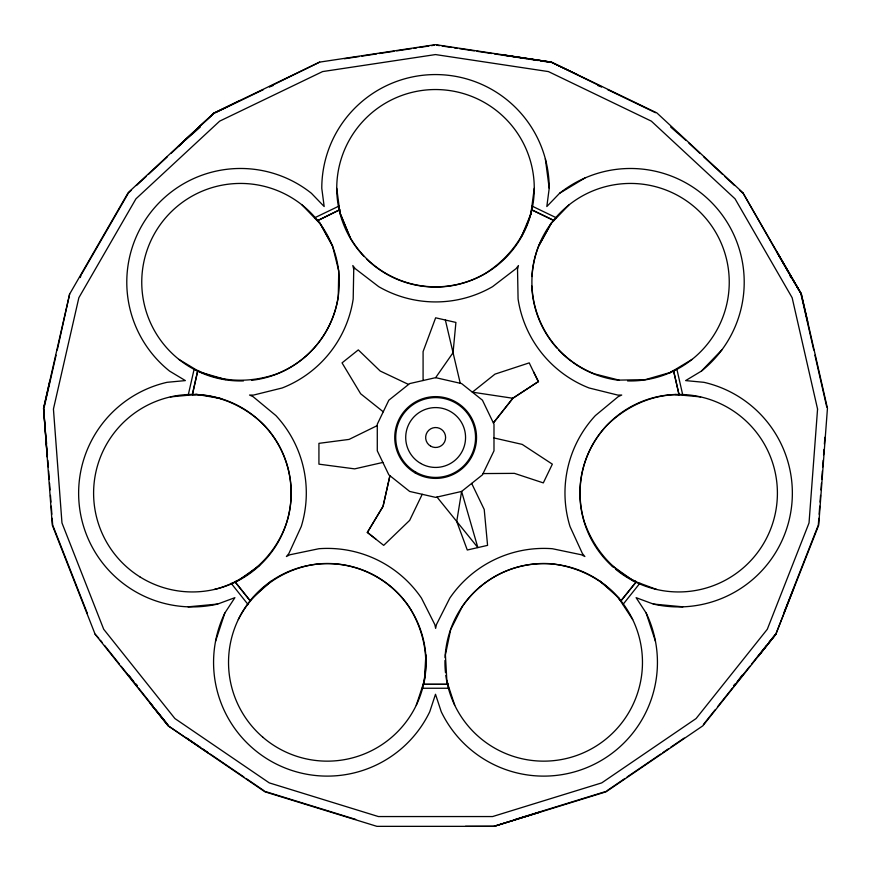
<?xml version="1.0" encoding="UTF-8"?>
<svg xmlns="http://www.w3.org/2000/svg" width="871" height="871" viewBox="0 0 871 871"><rect width="100%" height="100%" fill="white"/><g stroke="black" fill="none" stroke-linecap="round" stroke-linejoin="round"><path stroke-width="1.31" d="M238.306 619.542C254.027 588.458 285.329 566.934 320.049 563.766A98.717 98.717 0 0 1 408.989 606.597C423.448 629.526 429.697 657.812 423.252 684.334L448.021 684.334L423.252 684.334M425.865 654.84L424.427 680.567L416.273 705.238M818.827 518.321L818.315 525.071L783.693 613.293M819.132 514.271L819.731 506.171M820.036 502.121L820.547 495.37M820.95 489.97L821.451 483.22M821.756 479.17L822.366 471.069M822.67 467.019L823.171 460.269M823.574 454.869L823.988 449.469M824.391 444.068L824.891 437.307M772.239 638.182L775.811 634.197L702.843 725.815L606.042 791.815L494.086 826.35L376.914 826.35L264.958 791.815L168.157 725.815L95.113 634.219L52.304 525.159L43.55 408.325L69.626 294.093L128.2 192.633L214.092 112.947L319.646 62.113L435.5 44.65L551.354 62.113L656.908 112.947L742.8 192.633L801.374 294.093L827.45 408.325L818.696 525.159L775.811 634.197L758.02 656.625L775.876 634.219L793.644 588.654M530.896 213.852L534.261 188.299M531.571 209.759L553.891 220.505L531.571 209.759C525.866 236.455 507.956 259.231 484.995 273.614A98.717 98.717 0 0 1 350.142 237.478L340.278 213.667L339.744 209.759L317.48 220.701L339.744 209.759M545.344 158.849L549.22 188.299L546.825 206.525L559.585 193.286L585.007 177.956M43.561 408.314L47.328 457.068L43.637 408.314L49.93 380.387M44.236 407.051L56.071 355.183M57.257 350L69.626 294.093M188.19 395.238L194.255 368.64M192.273 394.617L197.782 370.469L192.458 394.715C218.784 394.171 246.058 406.681 264.86 425.865A98.717 98.717 0 0 1 286.82 522.11C275.987 555.208 248.104 581.033 214.331 589.471M80.295 277.533L81.112 274.953M215.551 641.263L224.827 613.042L234.898 597.669L217.663 604.06L188.103 606.837M521.13 237.478L530.994 213.667M422.217 494.303L409.664 520.368L383.697 545.366L367.333 532.377L383.055 506.345L389.925 475.697L383.055 506.345L367.431 532.399M670.311 372.45L645.335 379.636L619.009 380.115L594.555 373.909A98.717 98.717 0 0 1 538.724 245.949L551.289 223.205M538.724 245.949L551.191 223.401M81.798 273.777L128.505 192.872L131.477 190.107M742.092 675.275L737.204 681.753M435.642 377.655L461.608 383.588L482.436 400.192L493.988 424.199L493.988 450.83L482.436 474.837L461.608 491.44L435.642 497.374L409.664 491.44L388.836 474.837L377.285 450.83L377.285 424.199L388.836 400.192L409.664 383.588L435.642 377.655L453.051 352.701L455.914 322.433L435.642 317.806L423.088 351.59L423.088 380.518M234.985 581.741L250.434 601.11L234.985 581.741L238.621 580.293L259.634 565.377M538.474 381.509L512.801 398.254L493.389 422.936L513.019 398.145L538.474 381.509L533.564 371.863M620.729 600.957L636.331 581.719L620.892 601.088C604.147 579.542 578.17 566.738 551.223 563.766A98.717 98.717 0 0 0 462.283 606.597L450.666 629.602L445.408 654.84L446.856 680.774M622.896 604.572L639.891 583.254M703.409 724.498L715.015 709.941M717.508 706.817L732.435 688.101M734.09 686.021L749.844 666.261M751.51 664.181L766.436 645.465M768.919 642.341L770.585 640.261M733.48 685.706L735.342 683.735M168.419 725.532L150.291 703.376L168.179 725.793L208.724 753.317M551.027 223.553L568.905 204.979M655.449 641.252L646.173 613.042L636.102 597.669L653.337 604.06A113.72 113.72 0 0 0 789.507 518.495A113.72 113.72 0 0 0 703.942 382.325L685.64 380.594L701.395 371.111L721.972 349.761M214.103 112.947L178.326 146.295L214.19 113.078L239.906 100.513M136.442 185.512L146.372 176.301M148.353 174.461L167.21 156.954M171.184 153.274L182.093 143.149M185.077 140.383L200.319 127.035M252.481 597.974L271.817 580.652M789.202 273.777L742.8 192.633M606.989 790.705L624.888 778.511M627.12 776.976L660.686 754.101M662.918 752.577L668.514 748.766M670.746 747.231L684.171 738.085M670.104 372.494L673.512 370.513L679.032 394.661L673.512 370.513M669.984 372.712L692.064 359.407M95.113 634.219L98.761 638.182M377.285 425.592L349.075 439.409L318.928 443.35L318.928 464.156L354.66 468.87L382.87 462.436M215.507 112.686L263.434 89.604M269.433 86.719L319.646 62.113M314.496 217.87L339.069 206.035M512.801 398.254L472.365 392.168L494.989 374.127L529.23 362.88L538.256 381.618M269.564 86.893L273.363 85.434M790.705 277.533L789.888 274.953L801.374 294.093L776.79 251.773L801.298 294.148L807.755 322.03M494.075 826.339L540.771 811.826L494.053 826.274L465.43 826.35M515.305 819.404L605.868 791.467M344.459 58.749L359.19 56.539M361.868 56.136L376.599 53.915M379.266 53.512L393.997 51.291M396.675 50.888L411.406 48.667M414.084 48.264L416.752 47.861M419.43 47.459L428.804 46.043M431.483 45.64L434.161 45.238M170.378 396.904L196.051 394.498M483.035 473.574L514.445 473.367L543.319 482.893L552.345 464.156L522.197 444.395L493.988 437.961M421.858 688.253L449.142 688.253M197.782 370.469C222.159 382.761 251.175 382.87 276.717 373.909A98.717 98.717 0 0 0 338.264 296.728L338.754 270.968L332.548 245.949L320.027 223.205M679.032 394.661C651.715 394.313 625.541 406.659 606.412 425.865A98.717 98.717 0 0 0 584.452 522.11C593.358 547.696 611.584 570.222 636.331 581.719M674.949 394.498L700.622 396.904M653.337 604.06L682.864 606.837M436.839 45.238L439.517 45.64M442.196 46.043L451.57 47.459M454.248 47.861L456.916 48.264M459.594 48.667L474.325 50.888M477.003 51.291L491.734 53.512M494.401 53.915L509.132 56.136M511.81 56.539L526.541 58.749M529.22 59.163L538.289 60.524M540.88 60.916L549.939 62.287M196.008 394.258L221.593 398.678M200.994 372.396L225.937 379.636M265.132 791.467L355.695 819.404M636.168 581.588L632.651 580.293L611.638 565.377M632.498 580.5L656.669 589.471M597.637 85.434L601.436 86.893M408.575 384.459L380.192 371.024L358.308 349.902L342.042 362.88L360.638 393.757L383.251 411.798M577.168 74.536L551.343 62.2L502.926 54.938L551.343 62.2L601.567 86.719M607.566 89.604L655.493 112.686M531.931 206.035L556.504 217.87M670.681 127.035L685.923 140.383M178.936 359.407L199.895 372.037M186.83 738.085L200.254 747.231M202.486 748.766L208.082 752.577M210.314 754.101L243.88 776.976M246.112 778.511L264.011 790.705M367.333 532.377L375.902 539.149M599.455 580.652L618.846 597.952L620.892 601.088M688.907 143.149L699.816 153.274M703.79 156.954L722.647 174.461M724.628 176.301L734.558 185.512M739.523 190.107L742.495 192.872M317.425 220.505L320.082 223.401L332.548 245.949M302.095 204.979L319.973 223.553M133.796 681.753L128.908 675.275M135.658 683.735L137.52 685.706M437.002 497.058L477.852 547.587L461.608 491.44L456.731 521.489L467.281 550.015L487.575 545.366L484.222 509.481L471.668 483.416M231.109 583.254L248.104 604.572M100.415 640.261L102.081 642.341M104.564 645.465L119.49 664.181M121.156 666.261L136.91 686.021M138.565 688.101L153.492 706.817M155.985 709.941L167.591 724.498M618.562 597.974L632.694 619.542M340.234 213.471L350.142 237.478M87.307 613.293L52.685 525.071L52.173 518.321M446.845 680.567L448.021 684.334M446.671 680.752L454.727 705.238M445.364 320.027L460.247 383.273M801.015 294.235L813.743 350M814.929 355.183L826.764 407.051M676.745 368.64L682.81 395.238M336.739 188.299L339.93 212.557M46.109 437.307L46.609 444.068M47.012 449.469L47.426 454.869M47.829 460.269L48.33 467.019M48.634 471.069L49.244 479.17M49.549 483.22L50.05 489.97M50.453 495.37L50.964 502.121M51.269 506.171L51.868 514.271M339.766 212.557A98.761 98.761 0 0 1 444.558 89.953A98.761 98.761 0 0 1 525.202 229.628A98.761 98.761 0 0 1 366.626 259.079M363.784 256.194A98.761 98.761 0 0 1 340.104 213.852M531.887 276.532A98.761 98.761 0 0 1 635.242 183.552A98.761 98.761 0 0 1 729.169 286.047A98.761 98.761 0 0 1 627.545 380.91M619.433 380.333A98.761 98.761 0 0 1 572.933 362.456M571.844 361.661A98.761 98.761 0 0 1 558.605 349.924M556.765 347.91A98.761 98.761 0 0 1 531.8 286.091M199.786 372.167A98.761 98.761 0 0 1 169.584 213.471A98.761 98.761 0 0 1 329.151 238.643A98.761 98.761 0 0 1 251.567 380.333M243.455 380.91A98.761 98.761 0 0 1 201.016 372.712M445.059 657.703A98.761 98.761 0 0 1 592.019 576.254A98.761 98.761 0 0 1 599.139 744.128A98.761 98.761 0 0 1 445.81 675.406M445.484 672.695A98.761 98.761 0 0 1 444.972 660.414M549.22 188.299A113.72 113.72 0 0 0 435.5 74.568A113.72 113.72 0 0 0 321.78 188.299L324.175 206.525L311.415 193.286A113.731 113.731 0 0 0 151.598 211.283A113.731 113.731 0 0 0 169.605 371.111L185.36 380.594L167.047 382.315A113.72 113.72 0 0 0 81.482 518.495A113.72 113.72 0 0 0 217.663 604.06M559.585 193.297A113.72 113.72 0 0 1 719.402 211.305A113.72 113.72 0 0 1 701.395 371.111M646.173 613.042A113.731 113.731 0 0 1 593.053 764.858A113.731 113.731 0 0 1 441.249 711.738L435.5 694.274L429.751 711.738A113.72 113.72 0 0 1 277.947 764.847A113.72 113.72 0 0 1 224.827 613.053M613.478 567.391A98.761 98.761 0 0 1 646.108 399.941A98.761 98.761 0 0 1 775.832 510.744A98.761 98.761 0 0 1 615.536 569.155M353.746 269.27L353.19 298.982A113.807 113.807 0 0 1 282.226 387.965L253.396 395.107L249.552 395.042L253.047 396.643L275.922 415.598A113.807 113.807 0 0 1 301.246 526.552L288.856 553.564L286.407 556.515L289.836 554.783L318.928 548.719A113.807 113.807 0 0 1 421.466 598.105L434.847 624.627L435.642 628.383L436.425 624.627L449.806 598.105A113.807 113.807 0 0 1 552.356 548.719L581.436 554.783L584.866 556.515L582.416 553.564L570.026 526.552A113.807 113.807 0 0 1 595.35 415.598L618.225 396.643L621.72 395.042L617.877 395.107L589.046 387.965A113.807 113.807 0 0 1 518.082 298.982L517.526 269.27L518.452 265.546L516.111 268.595L492.54 286.679A113.807 113.807 0 0 1 378.733 286.679L355.161 268.595L352.82 265.546L353.746 269.27M817.564 409.065L809.028 522.948L767.297 629.265L696.092 718.553L601.73 782.887L492.605 816.552L378.395 816.552L269.27 782.887L174.908 718.553L103.703 629.265L61.972 522.948L53.436 409.065L78.858 297.719L135.952 198.817L219.677 121.134L322.575 71.585L435.5 54.568L548.425 71.585L651.323 121.134L735.048 198.817L792.142 297.719L817.564 409.065M262.868 737.247A98.761 98.761 0 0 0 424.329 680.752A98.761 98.761 0 0 0 294.67 569.177A98.761 98.761 0 0 0 262.868 737.247M139.817 576.809A98.761 98.761 0 0 0 291.045 496.884A98.761 98.761 0 0 0 146.208 405.875A98.761 98.761 0 0 0 139.817 576.809M415.184 472.931A40.904 40.904 0 0 0 476.535 437.514A40.904 40.904 0 0 0 415.184 402.097A40.904 40.904 0 0 0 415.184 472.931M430.644 446.148A9.973 9.973 0 0 0 445.614 437.514A9.973 9.973 0 0 0 430.644 428.87A9.973 9.973 0 0 0 430.644 446.148M420.671 463.426A29.93 29.93 0 0 0 465.56 437.514A29.93 29.93 0 0 0 420.671 411.591A29.93 29.93 0 0 0 420.671 463.426M415.685 472.071A39.903 39.903 0 0 0 475.544 437.514A39.903 39.903 0 0 0 415.685 402.957A39.903 39.903 0 0 0 415.685 472.071"/></g></svg>
